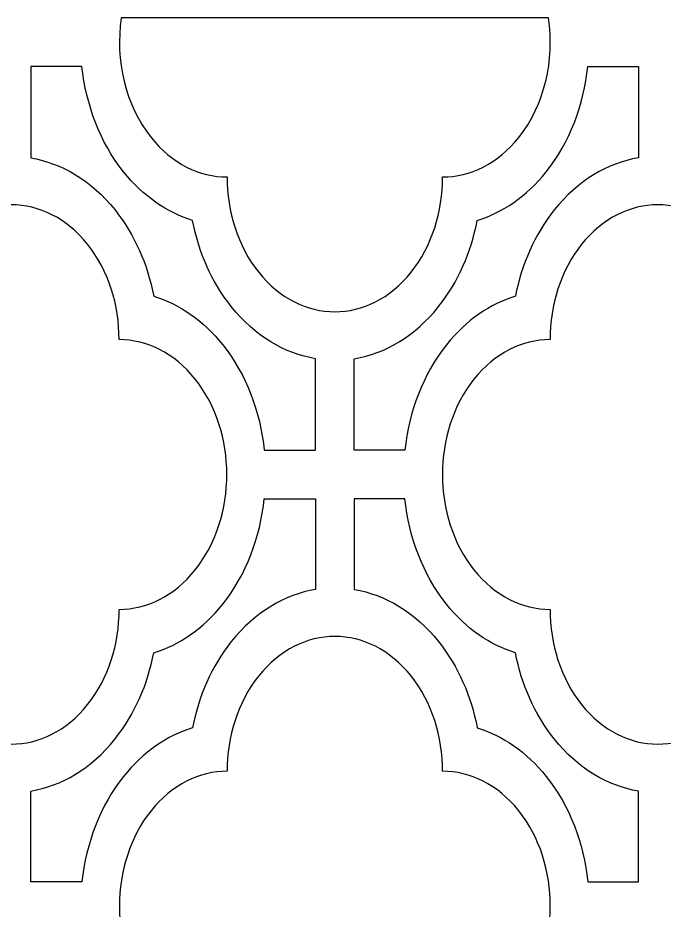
# Model space of a CAD drawing. Header units: centimetres. Extents: x -88 to 88, y -108 to 108.
# Drawn here: x -60.54 to -33.75, y 71.49 to 108.5 of the extents above; entities that cross this region are included whole.
import ezdxf

# ---------------------------------------------------------------- set-up
doc = ezdxf.new("R2010")
doc.units = ezdxf.units.CM
doc.header["$MEASUREMENT"] = 0
doc.layers.add('layer 1', color=7, linetype='Continuous')

msp = doc.modelspace()

# ---------------------------------------------------------------- linework, layer by layer
at = {"layer": 'layer 1', "color": 114}
for points, knots in [([(-56.25839, 108.49999), (-56.25839, 108.49999), (-38.54324, 108.49999), (-38.54324, 108.49999), (-38.54324, 108.49999), (-38.28963, 106.75476), (-38.70143, 104.88751), (-39.77865, 103.53852), (-39.77865, 103.53852), (-40.65003, 102.4473), (-41.79222, 101.90134), (-42.93458, 101.90066), (-42.93458, 101.90066), (-42.93507, 100.46992), (-43.37107, 99.03938), (-44.24256, 97.94802), (-44.24256, 97.94802), (-45.98652, 95.76407), (-48.81511, 95.7641), (-50.55908, 97.94803), (-50.55908, 97.94803), (-51.43056, 99.03938), (-51.86656, 100.4699), (-51.86704, 101.90064), (-51.86704, 101.90064), (-53.0094, 101.90132), (-54.1516, 102.4473), (-55.02298, 103.53852), (-55.02298, 103.53852), (-56.1002, 104.88751), (-56.512, 106.75476), (-56.25839, 108.49999)], [0, 0, 0, 0, 0.11111111, 0.11111111, 0.11111111, 0.11111111, 0.22222222, 0.22222222, 0.22222222, 0.22222222, 0.33333333, 0.33333333, 0.33333333, 0.33333333, 0.44444444, 0.44444444, 0.44444444, 0.44444444, 0.55555556, 0.55555556, 0.55555556, 0.55555556, 0.66666667, 0.66666667, 0.66666667, 0.66666667, 0.77777778, 0.77777778, 0.77777778, 0.77777778, 1, 1, 1, 1]), ([(-48.20474, 90.56878), (-48.20474, 90.56878), (-50.32696, 90.56872), (-50.32696, 90.56872), (-50.32696, 90.56872), (-50.49643, 92.16791), (-51.07169, 93.7125), (-52.05273, 94.94104), (-52.05273, 94.94104), (-52.8701, 95.96463), (-53.8627, 96.63544), (-54.90972, 96.95353), (-54.90972, 96.95353), (-55.16371, 98.26472), (-55.69941, 99.50774), (-56.51679, 100.53134), (-56.51679, 100.53134), (-57.49778, 101.75982), (-58.73116, 102.48019), (-60.0081, 102.69244), (-60.0081, 102.69244), (-60.0081, 102.69244), (-60.00811, 106.48653), (-60.00811, 106.48653), (-60.00811, 106.48653), (-60.00811, 106.48653), (-57.88584, 106.48655), (-57.88584, 106.48655), (-57.88584, 106.48655), (-57.71634, 104.88747), (-57.14109, 103.34298), (-56.16011, 102.1145), (-56.16011, 102.1145), (-55.34273, 101.0909), (-54.35013, 100.42005), (-53.30309, 100.10196), (-53.30309, 100.10196), (-53.04909, 98.7908), (-52.51342, 97.5478), (-51.69605, 96.52421), (-51.69605, 96.52421), (-50.71506, 95.29573), (-49.4817, 94.57533), (-48.20473, 94.36308), (-48.20473, 94.36308), (-48.20473, 94.36308), (-48.20474, 91.57957), (-48.20474, 91.57957), (-48.20474, 91.57957), (-48.20474, 91.57957), (-48.20474, 90.56878), (-48.20474, 90.56878)], [0, 0, 0, 0, 0.07142857, 0.07142857, 0.07142857, 0.07142857, 0.14285714, 0.14285714, 0.14285714, 0.14285714, 0.21428571, 0.21428571, 0.21428571, 0.21428571, 0.28571429, 0.28571429, 0.28571429, 0.28571429, 0.35714286, 0.35714286, 0.35714286, 0.35714286, 0.42857143, 0.42857143, 0.42857143, 0.42857143, 0.5, 0.5, 0.5, 0.5, 0.57142857, 0.57142857, 0.57142857, 0.57142857, 0.64285714, 0.64285714, 0.64285714, 0.64285714, 0.71428571, 0.71428571, 0.71428571, 0.71428571, 0.78571429, 0.78571429, 0.78571429, 0.78571429, 0.85714286, 0.85714286, 0.85714286, 0.85714286, 1, 1, 1, 1]), ([(-34.81854, 106.4865), (-34.81854, 106.4865), (-34.81855, 106.4865), (-34.81855, 106.4865), (-34.81855, 106.4865), (-34.81855, 106.4865), (-36.91575, 106.4865), (-36.91575, 106.4865), (-36.91575, 106.4865), (-37.08527, 104.88742), (-37.66056, 103.34295), (-38.64152, 102.1145), (-38.64152, 102.1145), (-39.45889, 101.09093), (-40.45148, 100.42005), (-41.49851, 100.10197), (-41.49851, 100.10197), (-41.75251, 98.7908), (-42.28822, 97.54779), (-43.10559, 96.52421), (-43.10559, 96.52421), (-44.08659, 95.2957), (-45.31996, 94.57531), (-46.59694, 94.36307), (-46.59694, 94.36307), (-46.59694, 94.36307), (-46.5969, 91.59986), (-46.5969, 91.59986), (-46.5969, 91.59986), (-46.5969, 91.59986), (-46.5969, 91.59044), (-46.5969, 91.59044), (-46.5969, 91.59044), (-46.5969, 91.59044), (-46.59689, 90.56878), (-46.59689, 90.56878), (-46.59689, 90.56878), (-46.59689, 90.56878), (-44.49969, 90.56878), (-44.49969, 90.56878), (-44.49969, 90.56878), (-44.33017, 92.16786), (-43.75488, 93.71232), (-42.77392, 94.94077), (-42.77392, 94.94077), (-41.95655, 95.96435), (-40.96396, 96.63523), (-39.91693, 96.95331), (-39.91693, 96.95331), (-39.66293, 98.26448), (-39.12722, 99.50749), (-38.30985, 100.53107), (-38.30985, 100.53107), (-37.32885, 101.75957), (-36.09548, 102.47996), (-34.8185, 102.69221), (-34.8185, 102.69221), (-34.8185, 102.69221), (-34.81854, 105.46338), (-34.81854, 105.46338), (-34.81854, 105.46338), (-34.81854, 105.46338), (-34.81854, 106.47523), (-34.81854, 106.47523), (-34.81854, 106.47523), (-34.81854, 106.47523), (-34.81854, 106.4865), (-34.81854, 106.4865), (-34.81854, 106.4865), (-34.81854, 106.4865), (-34.81855, 106.4865), (-34.81855, 106.4865), (-34.81855, 106.4865), (-34.81855, 106.4865), (-34.81854, 106.4865), (-34.81854, 106.4865)], [0, 0, 0, 0, 0.05, 0.05, 0.05, 0.05, 0.1, 0.1, 0.1, 0.1, 0.15, 0.15, 0.15, 0.15, 0.2, 0.2, 0.2, 0.2, 0.25, 0.25, 0.25, 0.25, 0.3, 0.3, 0.3, 0.3, 0.35, 0.35, 0.35, 0.35, 0.4, 0.4, 0.4, 0.4, 0.45, 0.45, 0.45, 0.45, 0.5, 0.5, 0.5, 0.5, 0.55, 0.55, 0.55, 0.55, 0.6, 0.6, 0.6, 0.6, 0.65, 0.65, 0.65, 0.65, 0.7, 0.7, 0.7, 0.7, 0.75, 0.75, 0.75, 0.75, 0.8, 0.8, 0.8, 0.8, 0.85, 0.85, 0.85, 0.85, 0.9, 0.9, 0.9, 0.9, 1, 1, 1, 1]), ([(-65.27803, 95.15489), (-65.27754, 96.58555), (-64.84157, 98.01602), (-63.97013, 99.10732), (-63.97013, 99.10732), (-62.22624, 101.29117), (-59.3978, 101.29116), (-57.65392, 99.10732), (-57.65392, 99.10732), (-56.78249, 98.01602), (-56.3465, 96.58558), (-56.34601, 95.15489), (-56.34601, 95.15489), (-55.20358, 95.15429), (-54.06129, 94.60832), (-53.18986, 93.51704), (-53.18986, 93.51704), (-51.44598, 91.33319), (-51.44598, 87.79115), (-53.18986, 85.60732), (-53.18986, 85.60732), (-54.06124, 84.5161), (-55.20342, 83.97014), (-56.34579, 83.96946), (-56.34579, 83.96946), (-56.34627, 82.53872), (-56.78227, 81.10817), (-57.65376, 80.01682), (-57.65376, 80.01682), (-59.39773, 77.83287), (-62.22632, 77.83289), (-63.97028, 80.01683), (-63.97028, 80.01683), (-64.84176, 81.10817), (-65.27776, 82.5387), (-65.27825, 83.96944), (-65.27825, 83.96944), (-66.42061, 83.97012), (-67.5628, 84.5161), (-68.43418, 85.60732), (-68.43418, 85.60732), (-70.17807, 87.79115), (-70.17807, 91.33319), (-68.43418, 93.51704), (-68.43418, 93.51704), (-67.56275, 94.60832), (-66.42048, 95.15429), (-65.27803, 95.15489)], [0, 0, 0, 0, 0.07692308, 0.07692308, 0.07692308, 0.07692308, 0.15384615, 0.15384615, 0.15384615, 0.15384615, 0.23076923, 0.23076923, 0.23076923, 0.23076923, 0.30769231, 0.30769231, 0.30769231, 0.30769231, 0.38461538, 0.38461538, 0.38461538, 0.38461538, 0.46153846, 0.46153846, 0.46153846, 0.46153846, 0.53846154, 0.53846154, 0.53846154, 0.53846154, 0.61538462, 0.61538462, 0.61538462, 0.61538462, 0.69230769, 0.69230769, 0.69230769, 0.69230769, 0.76923077, 0.76923077, 0.76923077, 0.76923077, 0.84615385, 0.84615385, 0.84615385, 0.84615385, 1, 1, 1, 1]), ([(-29.54861, 83.96918), (-29.5491, 82.53852), (-29.98507, 81.10805), (-30.85651, 80.01675), (-30.85651, 80.01675), (-32.6004, 77.83291), (-35.42885, 77.83292), (-37.17272, 80.01675), (-37.17272, 80.01675), (-38.04416, 81.10805), (-38.48014, 82.5385), (-38.48063, 83.96918), (-38.48063, 83.96918), (-39.62307, 83.96978), (-40.76535, 84.51575), (-41.63679, 85.60704), (-41.63679, 85.60704), (-43.38066, 87.79089), (-43.38066, 91.33292), (-41.63679, 93.51676), (-41.63679, 93.51676), (-40.76541, 94.60798), (-39.62322, 95.15393), (-38.48086, 95.15461), (-38.48086, 95.15461), (-38.48037, 96.58535), (-38.04437, 98.0159), (-37.17288, 99.10725), (-37.17288, 99.10725), (-35.42892, 101.2912), (-32.60033, 101.29118), (-30.85636, 99.10724), (-30.85636, 99.10724), (-29.98488, 98.0159), (-29.54888, 96.58537), (-29.5484, 95.15464), (-29.5484, 95.15464), (-28.40604, 95.15395), (-27.26384, 94.60798), (-26.39246, 93.51676), (-26.39246, 93.51676), (-24.64858, 91.33292), (-24.64858, 87.79089), (-26.39246, 85.60704), (-26.39246, 85.60704), (-27.26389, 84.51575), (-28.40617, 83.96978), (-29.54861, 83.96918)], [0, 0, 0, 0, 0.07692308, 0.07692308, 0.07692308, 0.07692308, 0.15384615, 0.15384615, 0.15384615, 0.15384615, 0.23076923, 0.23076923, 0.23076923, 0.23076923, 0.30769231, 0.30769231, 0.30769231, 0.30769231, 0.38461538, 0.38461538, 0.38461538, 0.38461538, 0.46153846, 0.46153846, 0.46153846, 0.46153846, 0.53846154, 0.53846154, 0.53846154, 0.53846154, 0.61538462, 0.61538462, 0.61538462, 0.61538462, 0.69230769, 0.69230769, 0.69230769, 0.69230769, 0.76923077, 0.76923077, 0.76923077, 0.76923077, 0.84615385, 0.84615385, 0.84615385, 0.84615385, 1, 1, 1, 1]), ([(-48.20473, 88.55529), (-48.20473, 88.55529), (-48.20474, 88.55529), (-48.20474, 88.55529), (-48.20474, 88.55529), (-48.20474, 88.55529), (-50.32696, 88.55529), (-50.32696, 88.55529), (-50.32696, 88.55529), (-50.49647, 86.95622), (-51.07177, 85.41175), (-52.05273, 84.1833), (-52.05273, 84.1833), (-52.87009, 83.15973), (-53.86269, 82.48884), (-54.90972, 82.17077), (-54.90972, 82.17077), (-55.16372, 80.8596), (-55.69943, 79.61658), (-56.51679, 78.59301), (-56.51679, 78.59301), (-57.4978, 77.3645), (-58.73117, 76.64411), (-60.00814, 76.43187), (-60.00814, 76.43187), (-60.00814, 76.43187), (-60.0081, 72.6689), (-60.0081, 72.6689), (-60.0081, 72.6689), (-60.0081, 72.6689), (-57.88588, 72.6689), (-57.88588, 72.6689), (-57.88588, 72.6689), (-57.71637, 74.26797), (-57.14107, 75.81244), (-56.16011, 77.04089), (-56.16011, 77.04089), (-55.34274, 78.06447), (-54.35015, 78.73535), (-53.30312, 79.05342), (-53.30312, 79.05342), (-53.04912, 80.36459), (-52.51341, 81.60761), (-51.69605, 82.63119), (-51.69605, 82.63119), (-50.71504, 83.85969), (-49.48167, 84.58008), (-48.20469, 84.79233), (-48.20469, 84.79233), (-48.20469, 84.79233), (-48.20473, 87.56352), (-48.20473, 87.56352), (-48.20473, 87.56352), (-48.20473, 87.56352), (-48.20473, 88.55529), (-48.20473, 88.55529), (-48.20473, 88.55529), (-48.20473, 88.55529), (-48.20474, 88.55529), (-48.20474, 88.55529), (-48.20474, 88.55529), (-48.20474, 88.55529), (-48.20473, 88.55529), (-48.20473, 88.55529)], [0, 0, 0, 0, 0.05882353, 0.05882353, 0.05882353, 0.05882353, 0.11764706, 0.11764706, 0.11764706, 0.11764706, 0.17647059, 0.17647059, 0.17647059, 0.17647059, 0.23529412, 0.23529412, 0.23529412, 0.23529412, 0.29411765, 0.29411765, 0.29411765, 0.29411765, 0.35294118, 0.35294118, 0.35294118, 0.35294118, 0.41176471, 0.41176471, 0.41176471, 0.41176471, 0.47058824, 0.47058824, 0.47058824, 0.47058824, 0.52941176, 0.52941176, 0.52941176, 0.52941176, 0.58823529, 0.58823529, 0.58823529, 0.58823529, 0.64705882, 0.64705882, 0.64705882, 0.64705882, 0.70588235, 0.70588235, 0.70588235, 0.70588235, 0.76470588, 0.76470588, 0.76470588, 0.76470588, 0.82352941, 0.82352941, 0.82352941, 0.82352941, 0.88235294, 0.88235294, 0.88235294, 0.88235294, 1, 1, 1, 1]), ([(-34.81855, 72.66889), (-34.81855, 72.66889), (-36.91579, 72.66884), (-36.91579, 72.66884), (-36.91579, 72.66884), (-37.08529, 74.26793), (-37.66054, 75.81242), (-38.64152, 77.04089), (-38.64152, 77.04089), (-39.45891, 78.06449), (-40.4515, 78.73535), (-41.49855, 79.05344), (-41.49855, 79.05344), (-41.75254, 80.36459), (-42.28821, 81.6076), (-43.10559, 82.63119), (-43.10559, 82.63119), (-44.08658, 83.85967), (-45.31994, 84.58006), (-46.5969, 84.79231), (-46.5969, 84.79231), (-46.5969, 84.79231), (-46.59689, 87.54336), (-46.59689, 87.54336), (-46.59689, 87.54336), (-46.59689, 87.54336), (-46.5969, 88.55533), (-46.5969, 88.55533), (-46.5969, 88.55533), (-46.5969, 88.55533), (-44.49969, 88.55535), (-44.49969, 88.55535), (-44.49969, 88.55535), (-44.33022, 86.95616), (-43.75495, 85.41157), (-42.77392, 84.18303), (-42.77392, 84.18303), (-41.95654, 83.15945), (-40.96395, 82.48863), (-39.91693, 82.17054), (-39.91693, 82.17054), (-39.66293, 80.85935), (-39.12724, 79.61634), (-38.30985, 78.59274), (-38.30985, 78.59274), (-37.32886, 77.36426), (-36.09549, 76.64389), (-34.81855, 76.43163), (-34.81855, 76.43163), (-34.81855, 76.43163), (-34.81855, 73.70176), (-34.81855, 73.70176), (-34.81855, 73.70176), (-34.81855, 73.70176), (-34.81855, 72.66889), (-34.81855, 72.66889)], [0, 0, 0, 0, 0.06666667, 0.06666667, 0.06666667, 0.06666667, 0.13333333, 0.13333333, 0.13333333, 0.13333333, 0.2, 0.2, 0.2, 0.2, 0.26666667, 0.26666667, 0.26666667, 0.26666667, 0.33333333, 0.33333333, 0.33333333, 0.33333333, 0.4, 0.4, 0.4, 0.4, 0.46666667, 0.46666667, 0.46666667, 0.46666667, 0.53333333, 0.53333333, 0.53333333, 0.53333333, 0.6, 0.6, 0.6, 0.6, 0.66666667, 0.66666667, 0.66666667, 0.66666667, 0.73333333, 0.73333333, 0.73333333, 0.73333333, 0.8, 0.8, 0.8, 0.8, 0.86666667, 0.86666667, 0.86666667, 0.86666667, 1, 1, 1, 1]), ([(-42.93481, 66.0693), (-42.9353, 64.63864), (-43.37127, 63.20817), (-44.24271, 62.11687), (-44.24271, 62.11687), (-45.98659, 59.93302), (-48.81504, 59.93304), (-50.55892, 62.11687), (-50.55892, 62.11687), (-51.43035, 63.20817), (-51.86634, 64.63862), (-51.86683, 66.0693), (-51.86683, 66.0693), (-53.00926, 66.0699), (-54.15155, 66.61587), (-55.02298, 67.70716), (-55.02298, 67.70716), (-56.76686, 69.891), (-56.76686, 73.43304), (-55.02298, 75.61687), (-55.02298, 75.61687), (-54.1516, 76.70809), (-53.00941, 77.25405), (-51.86705, 77.25473), (-51.86705, 77.25473), (-51.86657, 78.68547), (-51.43056, 80.11602), (-50.55908, 81.20737), (-50.55908, 81.20737), (-48.81511, 83.39132), (-45.98652, 83.3913), (-44.24256, 81.20736), (-44.24256, 81.20736), (-43.37108, 80.11602), (-42.93508, 78.68549), (-42.93459, 77.25476), (-42.93459, 77.25476), (-41.79223, 77.25407), (-40.65003, 76.70809), (-39.77865, 75.61687), (-39.77865, 75.61687), (-38.03477, 73.43304), (-38.03477, 69.891), (-39.77865, 67.70716), (-39.77865, 67.70716), (-40.65009, 66.61587), (-41.79236, 66.0699), (-42.93481, 66.0693)], [0, 0, 0, 0, 0.07692308, 0.07692308, 0.07692308, 0.07692308, 0.15384615, 0.15384615, 0.15384615, 0.15384615, 0.23076923, 0.23076923, 0.23076923, 0.23076923, 0.30769231, 0.30769231, 0.30769231, 0.30769231, 0.38461538, 0.38461538, 0.38461538, 0.38461538, 0.46153846, 0.46153846, 0.46153846, 0.46153846, 0.53846154, 0.53846154, 0.53846154, 0.53846154, 0.61538462, 0.61538462, 0.61538462, 0.61538462, 0.69230769, 0.69230769, 0.69230769, 0.69230769, 0.76923077, 0.76923077, 0.76923077, 0.76923077, 0.84615385, 0.84615385, 0.84615385, 0.84615385, 1, 1, 1, 1])]:
    msp.add_open_spline(points, degree=3, knots=knots, dxfattribs=at)
at = {"layer": 'layer 1', "color": 250, "lineweight": 9}
for points, knots in [([(-56.25839, 108.49999), (-56.25839, 108.49999), (-38.54324, 108.49999), (-38.54324, 108.49999), (-38.54324, 108.49999), (-38.28963, 106.75476), (-38.70143, 104.88751), (-39.77865, 103.53852), (-39.77865, 103.53852), (-40.65003, 102.4473), (-41.79222, 101.90134), (-42.93458, 101.90066), (-42.93458, 101.90066), (-42.93507, 100.46992), (-43.37107, 99.03938), (-44.24256, 97.94802), (-44.24256, 97.94802), (-45.98652, 95.76407), (-48.81511, 95.7641), (-50.55908, 97.94803), (-50.55908, 97.94803), (-51.43056, 99.03938), (-51.86656, 100.4699), (-51.86704, 101.90064), (-51.86704, 101.90064), (-53.0094, 101.90132), (-54.1516, 102.4473), (-55.02298, 103.53852), (-55.02298, 103.53852), (-56.1002, 104.88751), (-56.512, 106.75476), (-56.25839, 108.49999)], [0, 0, 0, 0, 0.11111111, 0.11111111, 0.11111111, 0.11111111, 0.22222222, 0.22222222, 0.22222222, 0.22222222, 0.33333333, 0.33333333, 0.33333333, 0.33333333, 0.44444444, 0.44444444, 0.44444444, 0.44444444, 0.55555556, 0.55555556, 0.55555556, 0.55555556, 0.66666667, 0.66666667, 0.66666667, 0.66666667, 0.77777778, 0.77777778, 0.77777778, 0.77777778, 1, 1, 1, 1]), ([(-48.20474, 90.56878), (-48.20474, 90.56878), (-50.32696, 90.56872), (-50.32696, 90.56872), (-50.32696, 90.56872), (-50.49643, 92.16791), (-51.07169, 93.7125), (-52.05273, 94.94104), (-52.05273, 94.94104), (-52.8701, 95.96463), (-53.8627, 96.63544), (-54.90972, 96.95353), (-54.90972, 96.95353), (-55.16371, 98.26472), (-55.69941, 99.50774), (-56.51679, 100.53134), (-56.51679, 100.53134), (-57.49778, 101.75982), (-58.73116, 102.48019), (-60.0081, 102.69244), (-60.0081, 102.69244), (-60.0081, 102.69244), (-60.00811, 106.48653), (-60.00811, 106.48653), (-60.00811, 106.48653), (-60.00811, 106.48653), (-57.88584, 106.48655), (-57.88584, 106.48655), (-57.88584, 106.48655), (-57.71634, 104.88747), (-57.14109, 103.34298), (-56.16011, 102.1145), (-56.16011, 102.1145), (-55.34273, 101.0909), (-54.35013, 100.42005), (-53.30309, 100.10196), (-53.30309, 100.10196), (-53.04909, 98.7908), (-52.51342, 97.5478), (-51.69605, 96.52421), (-51.69605, 96.52421), (-50.71506, 95.29573), (-49.4817, 94.57533), (-48.20473, 94.36308), (-48.20473, 94.36308), (-48.20473, 94.36308), (-48.20474, 91.57957), (-48.20474, 91.57957), (-48.20474, 91.57957), (-48.20474, 91.57957), (-48.20474, 90.56878), (-48.20474, 90.56878)], [0, 0, 0, 0, 0.07142857, 0.07142857, 0.07142857, 0.07142857, 0.14285714, 0.14285714, 0.14285714, 0.14285714, 0.21428571, 0.21428571, 0.21428571, 0.21428571, 0.28571429, 0.28571429, 0.28571429, 0.28571429, 0.35714286, 0.35714286, 0.35714286, 0.35714286, 0.42857143, 0.42857143, 0.42857143, 0.42857143, 0.5, 0.5, 0.5, 0.5, 0.57142857, 0.57142857, 0.57142857, 0.57142857, 0.64285714, 0.64285714, 0.64285714, 0.64285714, 0.71428571, 0.71428571, 0.71428571, 0.71428571, 0.78571429, 0.78571429, 0.78571429, 0.78571429, 0.85714286, 0.85714286, 0.85714286, 0.85714286, 1, 1, 1, 1]), ([(-34.81854, 106.4865), (-34.81854, 106.4865), (-34.81855, 106.4865), (-34.81855, 106.4865), (-34.81855, 106.4865), (-34.81855, 106.4865), (-36.91575, 106.4865), (-36.91575, 106.4865), (-36.91575, 106.4865), (-37.08527, 104.88742), (-37.66056, 103.34295), (-38.64152, 102.1145), (-38.64152, 102.1145), (-39.45889, 101.09093), (-40.45148, 100.42005), (-41.49851, 100.10197), (-41.49851, 100.10197), (-41.75251, 98.7908), (-42.28822, 97.54779), (-43.10559, 96.52421), (-43.10559, 96.52421), (-44.08659, 95.2957), (-45.31996, 94.57531), (-46.59694, 94.36307), (-46.59694, 94.36307), (-46.59694, 94.36307), (-46.5969, 91.59986), (-46.5969, 91.59986), (-46.5969, 91.59986), (-46.5969, 91.59986), (-46.5969, 91.59044), (-46.5969, 91.59044), (-46.5969, 91.59044), (-46.5969, 91.59044), (-46.59689, 90.56878), (-46.59689, 90.56878), (-46.59689, 90.56878), (-46.59689, 90.56878), (-44.49969, 90.56878), (-44.49969, 90.56878), (-44.49969, 90.56878), (-44.33017, 92.16786), (-43.75488, 93.71232), (-42.77392, 94.94077), (-42.77392, 94.94077), (-41.95655, 95.96435), (-40.96396, 96.63523), (-39.91693, 96.95331), (-39.91693, 96.95331), (-39.66293, 98.26448), (-39.12722, 99.50749), (-38.30985, 100.53107), (-38.30985, 100.53107), (-37.32885, 101.75957), (-36.09548, 102.47996), (-34.8185, 102.69221), (-34.8185, 102.69221), (-34.8185, 102.69221), (-34.81854, 105.46338), (-34.81854, 105.46338), (-34.81854, 105.46338), (-34.81854, 105.46338), (-34.81854, 106.47523), (-34.81854, 106.47523), (-34.81854, 106.47523), (-34.81854, 106.47523), (-34.81854, 106.4865), (-34.81854, 106.4865), (-34.81854, 106.4865), (-34.81854, 106.4865), (-34.81855, 106.4865), (-34.81855, 106.4865)], [0, 0, 0, 0, 0.05263158, 0.05263158, 0.05263158, 0.05263158, 0.10526316, 0.10526316, 0.10526316, 0.10526316, 0.15789474, 0.15789474, 0.15789474, 0.15789474, 0.21052632, 0.21052632, 0.21052632, 0.21052632, 0.26315789, 0.26315789, 0.26315789, 0.26315789, 0.31578947, 0.31578947, 0.31578947, 0.31578947, 0.36842105, 0.36842105, 0.36842105, 0.36842105, 0.42105263, 0.42105263, 0.42105263, 0.42105263, 0.47368421, 0.47368421, 0.47368421, 0.47368421, 0.52631579, 0.52631579, 0.52631579, 0.52631579, 0.57894737, 0.57894737, 0.57894737, 0.57894737, 0.63157895, 0.63157895, 0.63157895, 0.63157895, 0.68421053, 0.68421053, 0.68421053, 0.68421053, 0.73684211, 0.73684211, 0.73684211, 0.73684211, 0.78947368, 0.78947368, 0.78947368, 0.78947368, 0.84210526, 0.84210526, 0.84210526, 0.84210526, 0.89473684, 0.89473684, 0.89473684, 0.89473684, 1, 1, 1, 1]), ([(-65.27803, 95.15489), (-65.27754, 96.58555), (-64.84157, 98.01602), (-63.97013, 99.10732), (-63.97013, 99.10732), (-62.22624, 101.29117), (-59.3978, 101.29116), (-57.65392, 99.10732), (-57.65392, 99.10732), (-56.78249, 98.01602), (-56.3465, 96.58558), (-56.34601, 95.15489), (-56.34601, 95.15489), (-55.20358, 95.15429), (-54.06129, 94.60832), (-53.18986, 93.51704), (-53.18986, 93.51704), (-51.44598, 91.33319), (-51.44598, 87.79115), (-53.18986, 85.60732), (-53.18986, 85.60732), (-54.06124, 84.5161), (-55.20342, 83.97014), (-56.34579, 83.96946), (-56.34579, 83.96946), (-56.34627, 82.53872), (-56.78227, 81.10817), (-57.65376, 80.01682), (-57.65376, 80.01682), (-59.39773, 77.83287), (-62.22632, 77.83289), (-63.97028, 80.01683), (-63.97028, 80.01683), (-64.84176, 81.10817), (-65.27776, 82.5387), (-65.27825, 83.96944), (-65.27825, 83.96944), (-66.42061, 83.97012), (-67.5628, 84.5161), (-68.43418, 85.60732), (-68.43418, 85.60732), (-70.17807, 87.79115), (-70.17807, 91.33319), (-68.43418, 93.51704), (-68.43418, 93.51704), (-67.56275, 94.60832), (-66.42048, 95.15429), (-65.27803, 95.15489)], [0, 0, 0, 0, 0.07692308, 0.07692308, 0.07692308, 0.07692308, 0.15384615, 0.15384615, 0.15384615, 0.15384615, 0.23076923, 0.23076923, 0.23076923, 0.23076923, 0.30769231, 0.30769231, 0.30769231, 0.30769231, 0.38461538, 0.38461538, 0.38461538, 0.38461538, 0.46153846, 0.46153846, 0.46153846, 0.46153846, 0.53846154, 0.53846154, 0.53846154, 0.53846154, 0.61538462, 0.61538462, 0.61538462, 0.61538462, 0.69230769, 0.69230769, 0.69230769, 0.69230769, 0.76923077, 0.76923077, 0.76923077, 0.76923077, 0.84615385, 0.84615385, 0.84615385, 0.84615385, 1, 1, 1, 1]), ([(-29.54861, 83.96918), (-29.5491, 82.53852), (-29.98507, 81.10805), (-30.85651, 80.01675), (-30.85651, 80.01675), (-32.6004, 77.83291), (-35.42885, 77.83292), (-37.17272, 80.01675), (-37.17272, 80.01675), (-38.04416, 81.10805), (-38.48014, 82.5385), (-38.48063, 83.96918), (-38.48063, 83.96918), (-39.62307, 83.96978), (-40.76535, 84.51575), (-41.63679, 85.60704), (-41.63679, 85.60704), (-43.38066, 87.79089), (-43.38066, 91.33292), (-41.63679, 93.51676), (-41.63679, 93.51676), (-40.76541, 94.60798), (-39.62322, 95.15393), (-38.48086, 95.15461), (-38.48086, 95.15461), (-38.48037, 96.58535), (-38.04437, 98.0159), (-37.17288, 99.10725), (-37.17288, 99.10725), (-35.42892, 101.2912), (-32.60033, 101.29118), (-30.85636, 99.10724), (-30.85636, 99.10724), (-29.98488, 98.0159), (-29.54888, 96.58537), (-29.5484, 95.15464), (-29.5484, 95.15464), (-28.40604, 95.15395), (-27.26384, 94.60798), (-26.39246, 93.51676), (-26.39246, 93.51676), (-24.64858, 91.33292), (-24.64858, 87.79089), (-26.39246, 85.60704), (-26.39246, 85.60704), (-27.26389, 84.51575), (-28.40617, 83.96978), (-29.54861, 83.96918)], [0, 0, 0, 0, 0.07692308, 0.07692308, 0.07692308, 0.07692308, 0.15384615, 0.15384615, 0.15384615, 0.15384615, 0.23076923, 0.23076923, 0.23076923, 0.23076923, 0.30769231, 0.30769231, 0.30769231, 0.30769231, 0.38461538, 0.38461538, 0.38461538, 0.38461538, 0.46153846, 0.46153846, 0.46153846, 0.46153846, 0.53846154, 0.53846154, 0.53846154, 0.53846154, 0.61538462, 0.61538462, 0.61538462, 0.61538462, 0.69230769, 0.69230769, 0.69230769, 0.69230769, 0.76923077, 0.76923077, 0.76923077, 0.76923077, 0.84615385, 0.84615385, 0.84615385, 0.84615385, 1, 1, 1, 1]), ([(-48.20473, 88.55529), (-48.20473, 88.55529), (-48.20474, 88.55529), (-48.20474, 88.55529), (-48.20474, 88.55529), (-48.20474, 88.55529), (-50.32696, 88.55529), (-50.32696, 88.55529), (-50.32696, 88.55529), (-50.49647, 86.95622), (-51.07177, 85.41175), (-52.05273, 84.1833), (-52.05273, 84.1833), (-52.87009, 83.15973), (-53.86269, 82.48884), (-54.90972, 82.17077), (-54.90972, 82.17077), (-55.16372, 80.8596), (-55.69943, 79.61658), (-56.51679, 78.59301), (-56.51679, 78.59301), (-57.4978, 77.3645), (-58.73117, 76.64411), (-60.00814, 76.43187), (-60.00814, 76.43187), (-60.00814, 76.43187), (-60.0081, 72.6689), (-60.0081, 72.6689), (-60.0081, 72.6689), (-60.0081, 72.6689), (-57.88588, 72.6689), (-57.88588, 72.6689), (-57.88588, 72.6689), (-57.71637, 74.26797), (-57.14107, 75.81244), (-56.16011, 77.04089), (-56.16011, 77.04089), (-55.34274, 78.06447), (-54.35015, 78.73535), (-53.30312, 79.05342), (-53.30312, 79.05342), (-53.04912, 80.36459), (-52.51341, 81.60761), (-51.69605, 82.63119), (-51.69605, 82.63119), (-50.71504, 83.85969), (-49.48167, 84.58008), (-48.20469, 84.79233), (-48.20469, 84.79233), (-48.20469, 84.79233), (-48.20473, 87.56352), (-48.20473, 87.56352), (-48.20473, 87.56352), (-48.20473, 87.56352), (-48.20473, 88.55529), (-48.20473, 88.55529), (-48.20473, 88.55529), (-48.20473, 88.55529), (-48.20474, 88.55529), (-48.20474, 88.55529)], [0, 0, 0, 0, 0.0625, 0.0625, 0.0625, 0.0625, 0.125, 0.125, 0.125, 0.125, 0.1875, 0.1875, 0.1875, 0.1875, 0.25, 0.25, 0.25, 0.25, 0.3125, 0.3125, 0.3125, 0.3125, 0.375, 0.375, 0.375, 0.375, 0.4375, 0.4375, 0.4375, 0.4375, 0.5, 0.5, 0.5, 0.5, 0.5625, 0.5625, 0.5625, 0.5625, 0.625, 0.625, 0.625, 0.625, 0.6875, 0.6875, 0.6875, 0.6875, 0.75, 0.75, 0.75, 0.75, 0.8125, 0.8125, 0.8125, 0.8125, 0.875, 0.875, 0.875, 0.875, 1, 1, 1, 1]), ([(-34.81855, 72.66889), (-34.81855, 72.66889), (-36.91579, 72.66884), (-36.91579, 72.66884), (-36.91579, 72.66884), (-37.08529, 74.26793), (-37.66054, 75.81242), (-38.64152, 77.04089), (-38.64152, 77.04089), (-39.45891, 78.06449), (-40.4515, 78.73535), (-41.49855, 79.05344), (-41.49855, 79.05344), (-41.75254, 80.36459), (-42.28821, 81.6076), (-43.10559, 82.63119), (-43.10559, 82.63119), (-44.08658, 83.85967), (-45.31994, 84.58006), (-46.5969, 84.79231), (-46.5969, 84.79231), (-46.5969, 84.79231), (-46.59689, 87.54336), (-46.59689, 87.54336), (-46.59689, 87.54336), (-46.59689, 87.54336), (-46.5969, 88.55533), (-46.5969, 88.55533), (-46.5969, 88.55533), (-46.5969, 88.55533), (-44.49969, 88.55535), (-44.49969, 88.55535), (-44.49969, 88.55535), (-44.33022, 86.95616), (-43.75495, 85.41157), (-42.77392, 84.18303), (-42.77392, 84.18303), (-41.95654, 83.15945), (-40.96395, 82.48863), (-39.91693, 82.17054), (-39.91693, 82.17054), (-39.66293, 80.85935), (-39.12724, 79.61634), (-38.30985, 78.59274), (-38.30985, 78.59274), (-37.32886, 77.36426), (-36.09549, 76.64389), (-34.81855, 76.43163), (-34.81855, 76.43163), (-34.81855, 76.43163), (-34.81855, 73.70176), (-34.81855, 73.70176), (-34.81855, 73.70176), (-34.81855, 73.70176), (-34.81855, 72.66889), (-34.81855, 72.66889)], [0, 0, 0, 0, 0.06666667, 0.06666667, 0.06666667, 0.06666667, 0.13333333, 0.13333333, 0.13333333, 0.13333333, 0.2, 0.2, 0.2, 0.2, 0.26666667, 0.26666667, 0.26666667, 0.26666667, 0.33333333, 0.33333333, 0.33333333, 0.33333333, 0.4, 0.4, 0.4, 0.4, 0.46666667, 0.46666667, 0.46666667, 0.46666667, 0.53333333, 0.53333333, 0.53333333, 0.53333333, 0.6, 0.6, 0.6, 0.6, 0.66666667, 0.66666667, 0.66666667, 0.66666667, 0.73333333, 0.73333333, 0.73333333, 0.73333333, 0.8, 0.8, 0.8, 0.8, 0.86666667, 0.86666667, 0.86666667, 0.86666667, 1, 1, 1, 1]), ([(-42.93481, 66.0693), (-42.9353, 64.63864), (-43.37127, 63.20817), (-44.24271, 62.11687), (-44.24271, 62.11687), (-45.98659, 59.93302), (-48.81504, 59.93304), (-50.55892, 62.11687), (-50.55892, 62.11687), (-51.43035, 63.20817), (-51.86634, 64.63862), (-51.86683, 66.0693), (-51.86683, 66.0693), (-53.00926, 66.0699), (-54.15155, 66.61587), (-55.02298, 67.70716), (-55.02298, 67.70716), (-56.76686, 69.891), (-56.76686, 73.43304), (-55.02298, 75.61687), (-55.02298, 75.61687), (-54.1516, 76.70809), (-53.00941, 77.25405), (-51.86705, 77.25473), (-51.86705, 77.25473), (-51.86657, 78.68547), (-51.43056, 80.11602), (-50.55908, 81.20737), (-50.55908, 81.20737), (-48.81511, 83.39132), (-45.98652, 83.3913), (-44.24256, 81.20736), (-44.24256, 81.20736), (-43.37108, 80.11602), (-42.93508, 78.68549), (-42.93459, 77.25476), (-42.93459, 77.25476), (-41.79223, 77.25407), (-40.65003, 76.70809), (-39.77865, 75.61687), (-39.77865, 75.61687), (-38.03477, 73.43304), (-38.03477, 69.891), (-39.77865, 67.70716), (-39.77865, 67.70716), (-40.65009, 66.61587), (-41.79236, 66.0699), (-42.93481, 66.0693)], [0, 0, 0, 0, 0.07692308, 0.07692308, 0.07692308, 0.07692308, 0.15384615, 0.15384615, 0.15384615, 0.15384615, 0.23076923, 0.23076923, 0.23076923, 0.23076923, 0.30769231, 0.30769231, 0.30769231, 0.30769231, 0.38461538, 0.38461538, 0.38461538, 0.38461538, 0.46153846, 0.46153846, 0.46153846, 0.46153846, 0.53846154, 0.53846154, 0.53846154, 0.53846154, 0.61538462, 0.61538462, 0.61538462, 0.61538462, 0.69230769, 0.69230769, 0.69230769, 0.69230769, 0.76923077, 0.76923077, 0.76923077, 0.76923077, 0.84615385, 0.84615385, 0.84615385, 0.84615385, 1, 1, 1, 1])]:
    msp.add_open_spline(points, degree=3, knots=knots, dxfattribs=at)

doc.saveas('drawing.dxf')
